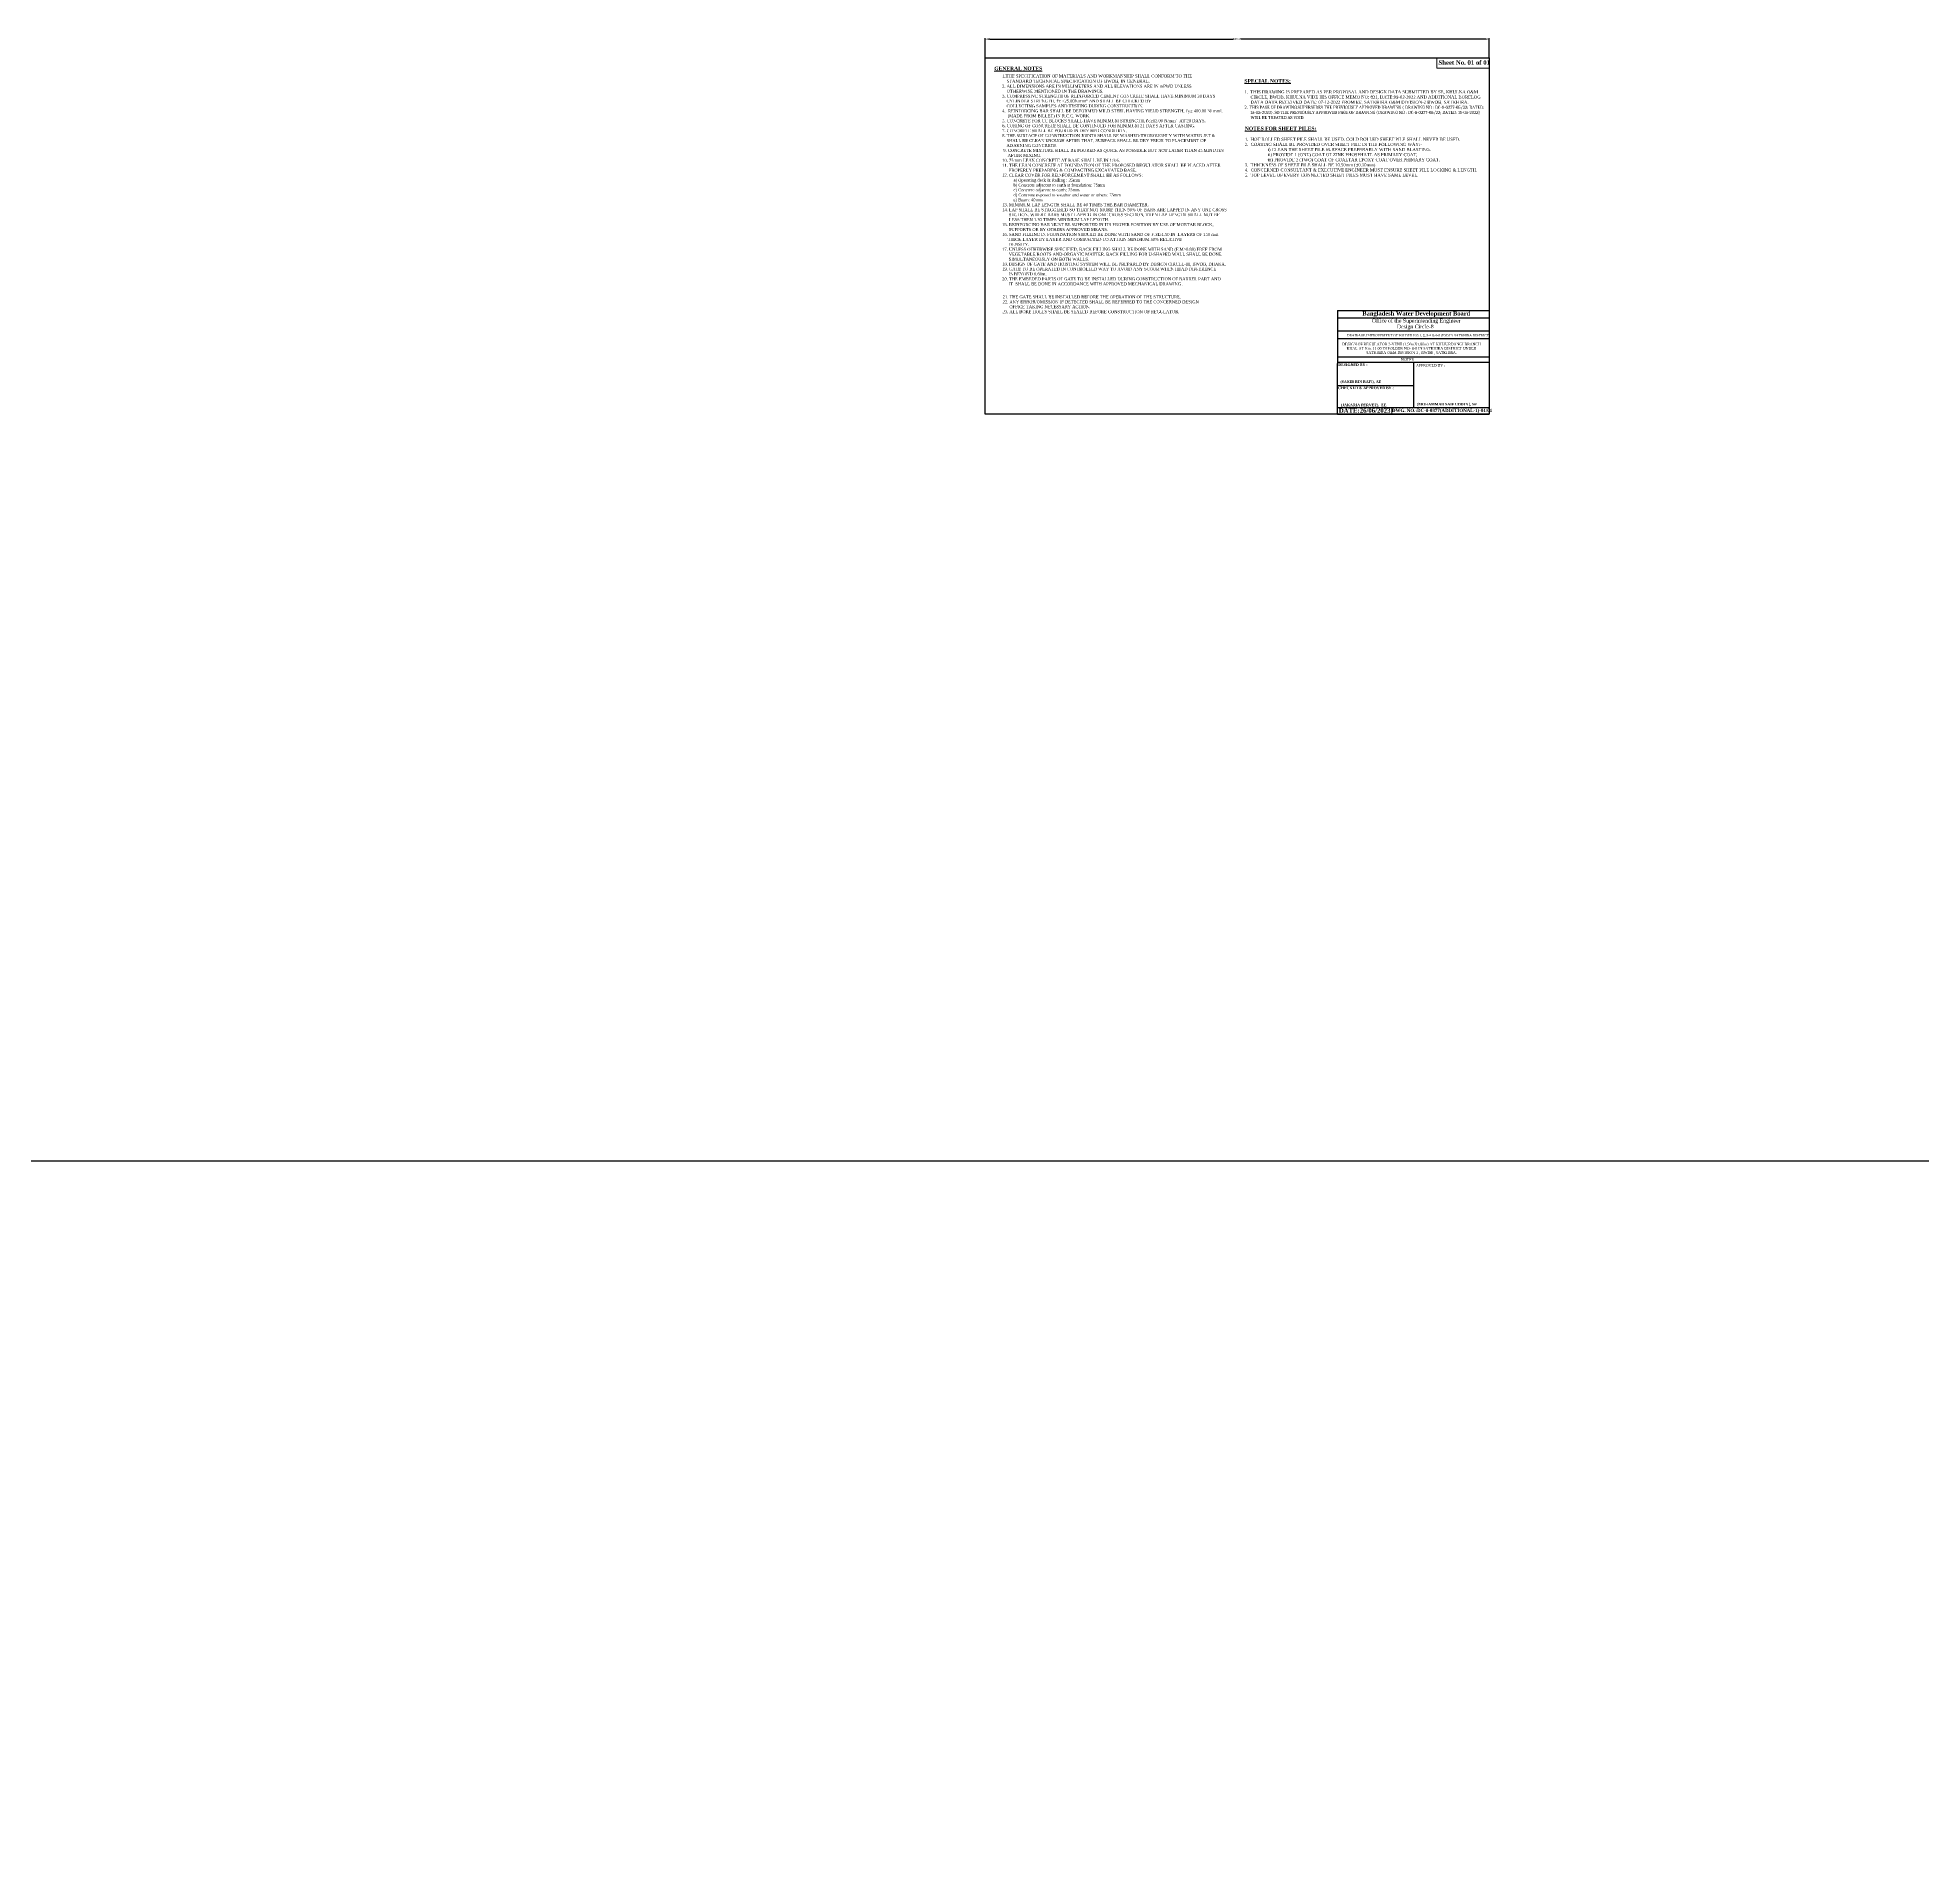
# Model space of a CAD drawing. Extents: x -119161 to 3778985, y -614964 to -30958.
# Drawn here: x 2351208 to 2572851, y -245285 to -30958 of the extents above; entities that cross this region are included whole.
import ezdxf

# ---------------------------------------------------------------- set-up
doc = ezdxf.new("R2010")
doc.units = 0
doc.header["$MEASUREMENT"] = 0
doc.layers.get('0').update_dxf_attribs({"linetype": 'CONTINUOUS'})
doc.layers.get('DEFPOINTS').update_dxf_attribs({"linetype": 'CONTINUOUS'})
doc.layers.add('Left Bank Profile', color=7, linetype='CONTINUOUS', lineweight=25)
doc.layers.add('LINE', color=7, linetype='CONTINUOUS')
doc.styles.add('Arial-200', font='arial.ttf')
doc.styles.add('Arial-25', font='arial.ttf')
doc.styles.get("Standard").update_dxf_attribs({"font": 'times.ttf', "height": 250})
doc.dimstyles.new('3', dxfattribs={"dimtxt": 225, "dimasz": 350, "dimexe": 100, "dimexo": 25, "dimgap": 9, "dimtad": 0, "dimdec": 0, "dimzin": 0, "dimdsep": 46, "dimtxsty": 'Standard', "dimcen": 0, "dimclrt": 256, "dimadec": 0, "dimazin": 0, "dimtfac": 1, "dimtdec": 0, "dimtofl": 0, "dimtmove": 2, "dimatfit": 3, "dimfxl": 1, "dimtolj": 1, "dimtzin": 0, "dimarcsym": 0})

# ---------------------------------------------------------------- blocks, each defined once
blk = doc.blocks.new('*D2064')
at = {"layer": 'DEFPOINTS', "color": 0, "lineweight": -2}
for p in [(2462635, -31122), (2462635, -33338), (2521930, -33338)]:
    blk.add_point(p, dxfattribs=at)
at = {"layer": 'DEFPOINTS', "color": 0, "linetype": 'ByBlock', "lineweight": -2}
for p in [(3484626, -240111), (3485507, -240111), (3485507, -240315)]:
    blk.add_point(p, dxfattribs=at)
at = {"layer": 'LINE', "color": 0, "lineweight": -2}
for p, q in [((2462635, -33313), (2462635, -31022)), ((2521930, -33313), (2521930, -31022)), ((2463185, -31122), (2491842, -31122)), ((2521380, -31122), (2492723, -31122))]:
    blk.add_line(p, q, dxfattribs=at)
at = {"layer": 'LINE', "color": 0, "linetype": 'ByBlock', "lineweight": -2}
for p, q in [((3484626, -240136), (3484626, -240415)), ((3484976, -240315), (3485157, -240315)), ((3485507, -240136), (3485507, -240415))]:
    blk.add_line(p, q, dxfattribs=at)
at = {"layer": 'LINE', "color": 0, "lineweight": -2}
for points in [[(2463185, -31031), (2463185, -31214), (2462635, -31122)], [(2521380, -31031), (2521380, -31214), (2521930, -31122)]]:
    blk.add_solid(points, dxfattribs=at)
at = {"layer": 'LINE', "color": 0, "linetype": 'ByBlock', "lineweight": -2}
for points in [[(3484976, -240257), (3484976, -240373), (3484626, -240315)], [(3485157, -240257), (3485157, -240373), (3485507, -240315)]]:
    blk.add_solid(points, dxfattribs=at)
at = {"layer": 'LINE', "insert": (2492283, -31122), "char_height": 250, "attachment_point": 5}
blk.add_mtext('\\A1;59295', dxfattribs=at)
at = {"layer": 'LINE', "linetype": 'ByBlock', "lineweight": -2, "insert": (3485066, -240810), "char_height": 250, "attachment_point": 5}
blk.add_mtext('\\A1;1000', dxfattribs=at)

msp = doc.modelspace()

# ---------------------------------------------------------------- linework, layer by layer
at = {"layer": 'Left Bank Profile'}
msp.add_lwpolyline([(2504072.5, -75268.1), (2521930.4, -75268.1)], dxfattribs=at)
msp.add_lwpolyline([(2504072.5, -75268.1), (2521930.4, -75268.1)], dxfattribs=at)
at = {"layer": 'LINE'}
for p, q in [((2504072.5, -63063), (2521930.4, -63063)), ((2504072.5, -63063), (2504072.5, -69275.2)), ((2504072.5, -63909.7), (2521930.4, -63909.7)), ((2504072.5, -65456.1), (2521930.4, -65456.1)), ((2504072.5, -66352.9), (2521930.4, -66352.9)), ((2504072.5, -68519.8), (2521930.4, -68519.8)), ((2504072.5, -69133.2), (2521930.4, -69133.2)), ((2504072.5, -75268.1), (2504072.5, -69275.2)), ((2513001.5, -69133.2), (2513001.5, -74475.6)), ((2504072.5, -71868.5), (2513001.5, -71868.5)), ((2504072.5, -74475.6), (2521930.4, -74475.6)), ((2507423.1, -74475.6), (2521930.4, -74475.6)), ((2507423.1, -74475.6), (2521930.4, -74475.6)), ((2507423.1, -74475.6), (2521930.4, -74475.6))]:
    msp.add_line(p, q, dxfattribs=at)
at = {"layer": 'LINE', "lineweight": 9}
msp.add_line((2521930.4, -63063), (2521930.4, -75268.1), dxfattribs=at)
at = {"layer": 'LINE', "color": 7, "lineweight": 9}
for p, q in [((2521930.4, -75268.1), (2504666.7, -75268.1)), ((2510455, -74475.6), (2510455, -75268.1)), ((2518246.4, -75268.1), (2519453.7, -75268.1))]:
    msp.add_line(p, q, dxfattribs=at)
at = {"layer": 'LINE'}
msp.add_lwpolyline([(2521930.4, -75268.1), (2462635.3, -75268.1), (2462635.3, -33338), (2521930.4, -33338)], close=True, dxfattribs=at)
at = {"layer": 'LINE', "lineweight": 9}
msp.add_lwpolyline([(2521930.4, -33338), (2515761.8, -33338), (2515761.8, -34548), (2521930.4, -34548)], close=True, dxfattribs=at)
at = {"layer": 'LINE', "color": 0, "linetype": 'ByBlock', "lineweight": -2}
msp.add_lwpolyline([(2023067.7, -163107.6), (3778985.1, -163107.6), (3778985.1, -459611), (2023067.7, -459611)], close=True, dxfattribs=at)

# ---------------------------------------------------------------- texts
at = {"color": 0, "linetype": 'ByBlock', "lineweight": -2, "insert": (2511523.6, -68980.9), "char_height": 311.978, "width": 16819.965, "attachment_point": 7, "style": 'Arial-200'}
msp.add_mtext('{\\fTimes New Roman|b0|i0|c0|p18;\\C7;NOTES}', dxfattribs=at)
at = {"layer": 'LINE', "color": 7, "lineweight": 9}
msp.add_text('APPROVED BY :', height=302.878, dxfattribs=at).set_placement((2513298.5, -69662.7))
at = {"layer": 'LINE', "color": 7, "lineweight": 9, "char_height": 361.4625, "attachment_point": 1, "style": 'Arial-25'}
for s, insert, width in [("{\\fTimes New Roman|b1|i0|c0|p18;\\H1.19x;\\L\\C0;GENERAL NOTES\\H1.258x; \\P\\fTimes New Roman|b0|i0|c0|p18;\\H0.2222x;  \\P\\H2.9x;\\l\\C7;       1.\\A1;\\H1.037x;THE SPECIFICATION OF MATERIALS AND WORKMANSHIP SHALL CONFORM TO THE\\P^ISTANDARD TECHNICAL SPECIFICATION OF BWDB, IN GENERAL.\\A0;\\H0.9646x;\\P       2. ALL DIMENSIONS ARE IN MILLIMETERS AND ALL ELEVATIONS ARE IN mPWD UNLESS \\P           OTHERWISE MENTIONED IN THE DRAWINGS.\\P\\C0;       3. COMPRESSIVE STRENGTH OF REINFORCED CEMENT CONCRETE SHALL HAVE MINIMUM 28 DAYS \\P^ICYLINDER STRENGTH, f'c ≥25.00N/mm\\fISOCPEUR|b0|i0|c0|p34;²\\fTimes New Roman|b0|i0|c0|p18; AND SHALL BE CHECKED BY \\P^ICOLLECTING SAMPLES AND TESTING DURING CONSTRUCTION. \\P       4.  REINFORCING BAR SHALL BE DEFORMED MILD STEEL HAVING YIELD STRENGTH, f'y≥ 400.00 N/ mm². \\P^I (MADE FROM BILLET) IN R.C.C. WORK.\\P       5. CONCRETE FOR CC BLOCKS SHALL HAVE MINIMUM STRENGTH, f'c≥12.00 N/mm²  AT 28 DAYS.\\P       6. CURING OF CONCRETE SHALL BE CONTINUED FOR MINIMUM 21 DAYS AFTER CASTING.\\P       7. CONCRETE SHALL BE POURED IN DRY BED CONDITION.\\P       8. THE SURFACE OF CONSTRUCTION JOINTS SHALL BE WASHED THOROUGHLY WITH WATER JET & \\P^ISHALL BE CLEAN ENOUGH AFTER THAT, SURFACE SHALL BE DRY PRIOR TO PLACEMENT OF \\P^IADJOINING CONCRETE.\\P        9. CONCRETE MIXTURE SHALL BE POURED AS QUICK AS POSSIBLE BUT NOT LATER THAN 45 MINUTES \\P^I AFTER MIXING.\\P       10. 75 mm LEAN CONCRETE AT BASE SHALL BE IN 1:3:6.\\P       11. THE LEAN CONCRETE AT FOUNDATION OF THE PROPOSED REGULATOR SHALL BE PLACED AFTER \\P^I  PROPERLY PREPARING & COMPACTING EXCAVATED BASE.\\P       12. CLEAR COVER FOR REINFORCEMENT SHALL BE AS FOLLOWS:\\P\\pt5050;                 a) Operating deck & Railing : 25mm\\P                 b) Concrete adjacent to earth at foundation: 75mm\\P                 c) Concrete adjacent to earth: 75mm \\P                 d) Concrete exposed to weather and water or others: 75mm\\P\\ptz;^I      e) Beam: 40mm\\P       13. MINIMUM LAP LENGTH SHALL BE 40 TIMES THE BAR DIAMETER.\\P       14. LAP SHALL BE STAGGERED SO THAT NOT MORE THEN 50% OF BARS ARE LAPPED IN ANY ONE CROSS\\P^I  SECTION. WHERE BARS MUST LAPPED IN ONE CROSS SECTION, THEN LAP LENGTH SHALL NOT BE\\P             LESS THEN 1.30 TIMES MINIMUM LAP LENGTH.\\P       15. REINFORCING BAR MUST BE SUPPORTED IN ITS PROPER POSITION BY USE OF MORTAR BLOCK,\\P^I  SUPPORTS OR BY OTHERS APPROVED MEANS.\\P       16. SAND FILLING IN FOUNDATION SHOULD BE DONE WITH SAND OF F.M≥1.50 IN  LAYERS OF 150 mm \\P^I THICK LAYER BY LAYER AND COMPACTED TO ATTAIN MINIMUM 50% RELATIVE \\P^I  DENSITY.\\P       17. UNLESS OTHERWISE SPECIFIED, BACK FILLING SHALL BE DONE WITH SAND (F.M≥0.80) FREE FROM\\P^I  VEGETABLE ROOTS AND ORGANIC MATTER, BACK FILLING FOR U-SHAPED WALL SHALL BE DONE \\P   ^I  SIMULTANEOUSLY ON BOTH WALLS.\\P       18. DESIGN OF GATE AND HOISTING SYSTEM WILL BE PREPARED BY DESIGN CIRCLE-III, BWDB, DHAKA.\\P       19. GATE TO BE OPERATED IN CONTROLLED WAY TO AVOID ANY SCOUR WHEN HEAD DIFFERENCE\\P^I  IS BEYOND 0.60m. \\P       20. THE EMBEDED PARTS OF GATE TO BE INSTALLED DURING CONSTRUCTION OF BARREL PART AND \\P      ^I  IT  SHALL BE DONE IN ACCORDANCE WITH APPROVED MECHANICAL DRAWING .\\P\\P^I\\P\\C7;\\P\\fArial|b0|i0|c0|p34;\\C0; }", (2463706.1, -34368), 26638.523), ('\\A1;{\\fTimes New Roman|b1|i0|c0|p18;\\H1.19x;\\LSPECIAL NOTES:\\H0.8403x;\\l^J}\\P\\pi-723,l723,t361.4,723;{\\fTimes New Roman|b0|i0|c0|p18;1.  \\C1;THIS DRAWING IS PREPARED AS PER PROPOSAL AND DESIGN DATA SUBMITTED BY SE, KHULNA O&M CIRCLE, BWDB, KHULNA VIDE HIS OFFICE MEMO NO: 831, DATE:09-02-2022 AND ADDITIONAL BORELOG DATA DATA RECEIVED DATE: 07-12-2022 FROM EE, SATKHIRA O&M DIVISION-2 BWDB, SATKHIRA.\\C7;\\P\\pi-722.9,l722.9,t361.4,722.9;\\A0;2. \\fCambria|b0|i0|c0|p18;\\C256;THIS PAGE OF DRAWING SUPERSEDES THE PREVIOUSLY APPROVED DRAWING ( DRAWING NO : DC-8-0377-05/23; DATED: 15-05-2023). SO THE PREVIOUSLY APPROVED PAGE OF DRAWING (DRAWING NO : DC-8-0377-05/23; DATED: 15-05-2023) WILL BE TREATED AS VOID.\\P\\pi-723,l723,t361.4,723; }', (2493123.9, -35838.5), 28370.508), ('{\\fTimes New Roman|b1|i0|c0|p18;\\H1.19x;\\L\\C0;NOTES FOR SHEET PILES: \\fTimes New Roman|b0|i0|c0|p18;\\P\\H0.2796x; \\H2.9x;\\l\\P\\H1.036x;1.  HOT ROLLED SHEET PILE SHALL BE USED. COLD ROLLED SHEET PILE SHALL NEVER BE USED.\\P2.  COATING SHALL BE PROVIDED OVER SHEET PILE IN THE FOLLOWING WAY\\fTimes New Roman|b1|i0|c0|p18;:\\fTimes New Roman|b0|i0|c0|p18;-\\P^I         i) CLEAN THE SHEET PILE SURFACE PREFERABLY WITH SAND BLASTING.\\P^I         ii) PROVIDE 1 (ONE) COAT OF ZINK PHOSPHATE AS PRIMARY COAT,\\P^I         iii) PROVIDE 2 (TWO) COAT OF COALTAR EPOXY COAT OVER PRIMARY COAT. \\P3.  THICKNESS OF SHEET PILE SHALL BE 10.50mm (\\fTimes New Roman|b1|i0|c0|p18;\\C7;±\\fTimes New Roman|b0|i0|c0|p18;\\C0;0.50mm) \\P4.  CONCERNED CONSULTANT & EXECUTIVE ENGINEER MUST ENSURE SHEET PILE LOCKING & LENGTH.\\P5.  TOP LEVEL OF EVERY CONNECTED SHEET PILES MUST HAVE SAME LEVEL.\\P\\H0.9649x;\\P^I\\P\\C7;\\P\\fArial|b0|i0|c0|p34;\\C0; }', (2493173.4, -41432.3), 26638.523), ('{\\H0.9647x;\\C0;\\P\\P      \\fTimes New Roman|b0|i0|c0|p18;21. THE GATE SHALL BE INSTALLED BEFORE THE OPERATION OF THE STRUCTURE.\\P      22. ANY ERROR/OMISSION IF DETECTED SHALL BE REFERRED TO THE CONCERNED DESIGN \\P            OFFICE TAKING NECESSARY ACTION.  \\P      23. ALL BORE HOLES SHALL BE SEALED BEFORE CONSTRUCTION OF REGULATOR.\\fArial|b0|i0|c0|p34;\\P      \\P^I\\P\\C7;\\P\\C0; }', (2463887, -60118.2), 26638.523)]:
    msp.add_mtext(s, dxfattribs=dict(at, insert=insert, width=width))
at = {"layer": 'LINE', "color": 7, "lineweight": 9}
for s, insert, char_height, width, attachment_point in [('{\\fTimes New Roman|b1|i0|c0|p18;Sheet No. 01 of 01}', (2515947.8, -33619.3), 519.497, 18660.15, 1), ('{\\fTimes New Roman|b1|i0|c0|p18;Bangladesh Water Development Board}', (2506993.2, -63151.3), 497.518, 17870.688, 1), ('{\\fTimes New Roman|b0|i0|c0|p18;Office of the Superintending Engineer}', (2508120.9, -64026.2), 445.231, 15992.551, 1), ('{\\fTimes New Roman Greek|b0|i0|c0|p18;\\C256;DRAINAGE IMPROVEMENT OF POLDER NO.1, 2, 6-8 & 6-8 (Ext) IN SATKHIRA DISTRICT }', (2513521.8, -66196.4), 272.5904, 16910.059, 8), ('{\\fTimes New Roman|b0|i0|c0|p18;Design Circle-8}', (2511057.8, -64722.4), 445.231, 15992.551, 1), ('{\\fTimes New Roman Greek|b0|i0|c0|p18;\\C256;DESIGN OF REGULATOR 3-VENT (1.50mX1.80m) AT KHEJURDANGI BRANCH KHAL AT Km. 11.00 IN POLDER NO- 6-8 IN SATKHIRA DISTRICT UNDER SATKHIRA O&M DIVISION-2 , BWDB , SATKHIRA.}', (2512780.2, -68238.8), 302.8782, 16855.78, 8)]:
    msp.add_mtext(s, dxfattribs=dict(at, insert=insert, char_height=char_height, width=width, attachment_point=attachment_point))
at = {"layer": 'LINE', "color": 7, "lineweight": 9, "attachment_point": 1}
for s, insert, char_height in [('{\\fTimes New Roman|b1|i0|c0|p18;DESIGNED BY :}', (2504168.3, -69271.8), 302.878), ('{\\fTimes New Roman|b1|i0|c0|p18;CHECKED & APPROVED BY :}', (2504143.4, -72009), 302.878), ('{\\fTimes New Roman|b1|i0|c0|p18;\\C0;(SAKIB BIN RAFI), AE}', (2504422.2, -71276.3), 302.878), ('{\\fTimes New Roman|b1|i0|c0|p18;DATE:26/06/2023}', (2504225.9, -74564), 518.96), ('{\\fTimes New Roman|b1|i0|c0|p18;\\C0;(JAKARIA PERVEZ),  EE  }', (2504461.9, -74019.3), 302.878), (' {\\fTimes New Roman|b1|i0|c0|p18;\\H0.7322x;DWG. NO.:DC-8-0377(ADDITIONAL-1)-01/01}', (2510281.6, -74622.8), 518.96), ('{\\fTimes New Roman|b1|i0|c0|p18;\\C0;(MOHAMMAD SAIF UDDIN ), SE}', (2513430.4, -73925.7), 302.878)]:
    msp.add_mtext(s, dxfattribs=dict(at, insert=insert, char_height=char_height))

# ---------------------------------------------------------------- dimensions: what is measured, and where the dimension line sits
at = {"layer": 'LINE', "color": 0, "linetype": 'ByBlock', "lineweight": -2}
dim = msp.add_linear_dim(base=(3485507.4, -240315), p1=(3484625.5, -240110.7), p2=(3485507.4, -240110.6), text='1000', dimstyle='3', dxfattribs=at)
dim.commit()
dim.dimension.update_dxf_attribs({"geometry": '*D2064', "text_midpoint": (3485066.5, -240810)})
at = {"layer": 'LINE'}
dim = msp.add_linear_dim(base=(2462635.3, -31122.3), p1=(2521930.4, -33338), p2=(2462635.3, -33338), angle=180, dimstyle='3', override={"dimtxt": 450, "dimasz": 550, "dimgap": 0, "dimclrd": 0, "dimclre": 0}, dxfattribs=at)
dim.commit()
dim.dimension.update_dxf_attribs({"geometry": '*D2064', "text_midpoint": (2492282.9, -31122.3)})

doc.saveas('drawing.dxf')
